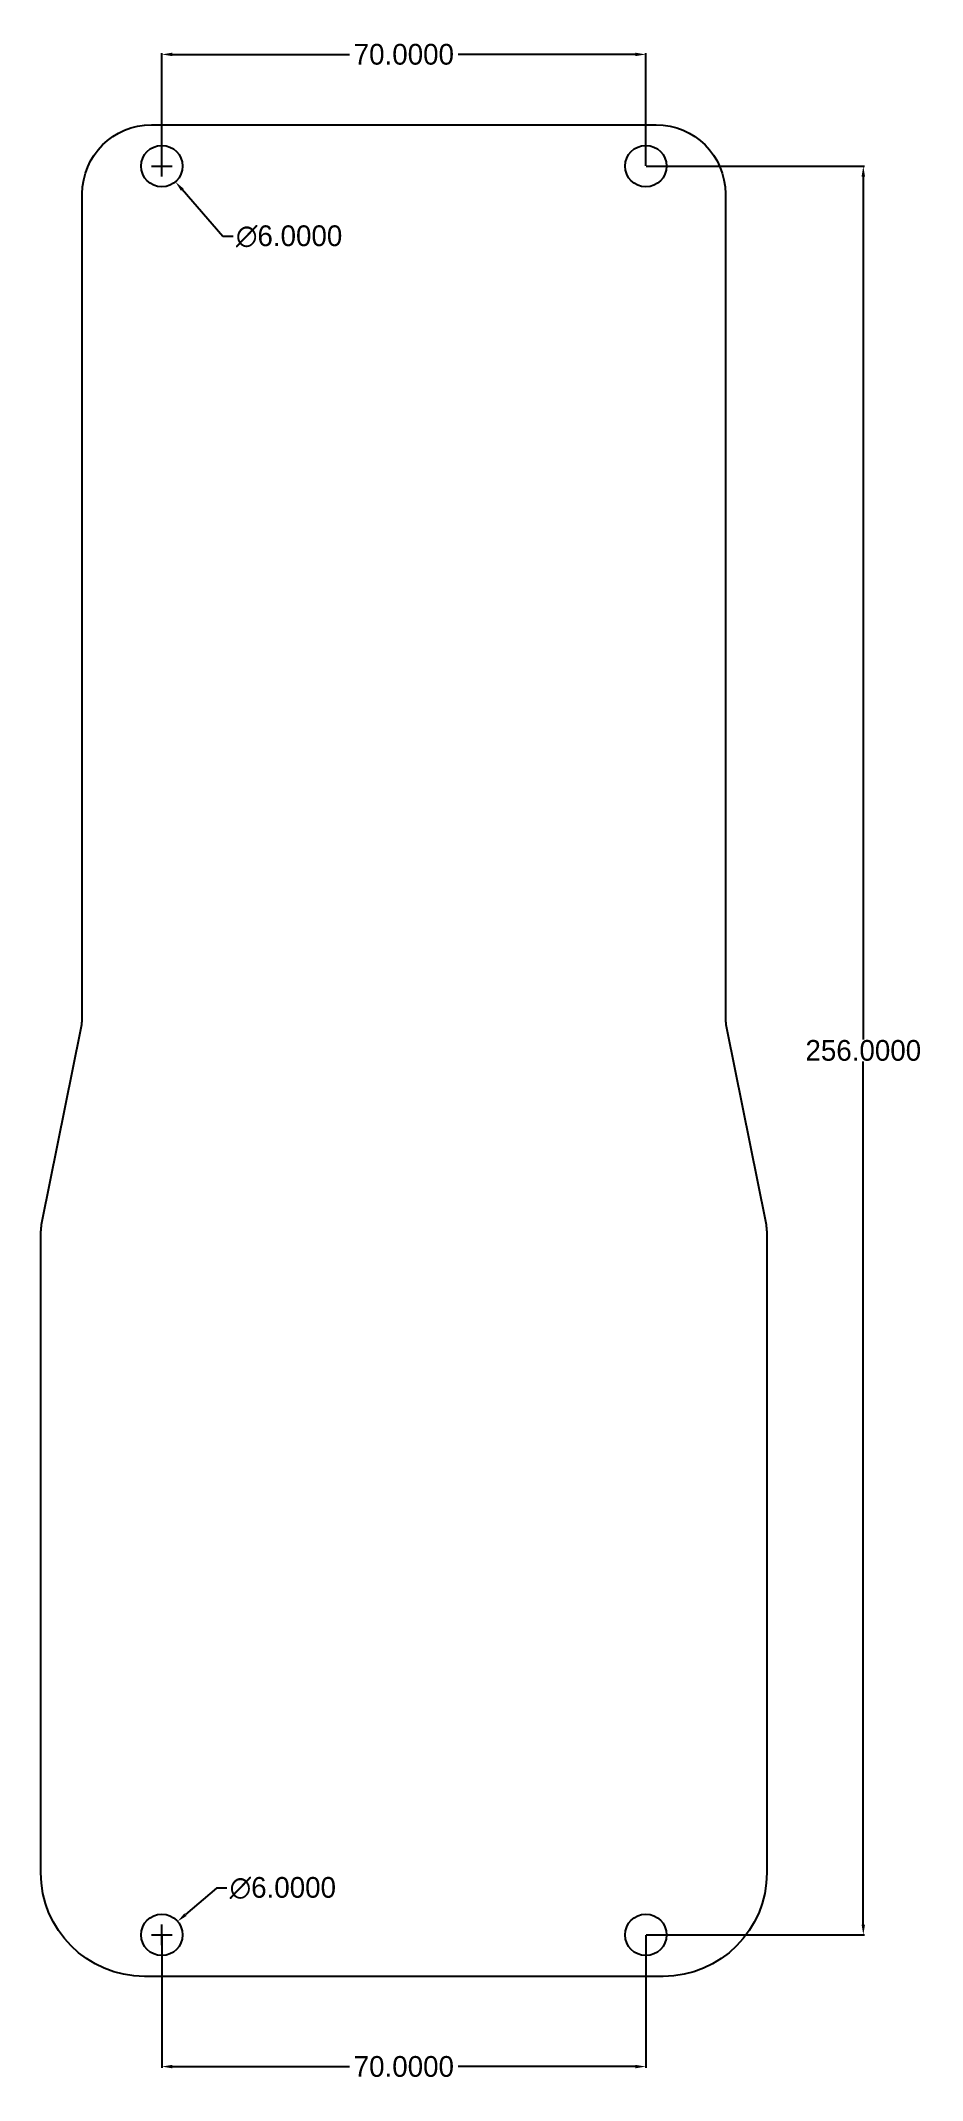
# Model space of a CAD drawing. Header units: millimetres. Extents: x -53 to 75, y -140 to 155.
import ezdxf

# ---------------------------------------------------------------- set-up
doc = ezdxf.new("R2010")
doc.units = ezdxf.units.MM
doc.dimstyles.get("Standard").update_dxf_attribs({"dimtxt": 3, "dimasz": 1.5, "dimexe": 0.18, "dimexo": 0.0625, "dimgap": 0.09, "dimtad": 0, "dimtih": 1, "dimtoh": 1, "dimdec": 4, "dimzin": 0, "dimdsep": 46, "dimtxsty": 'Standard', "dimcen": 1.5, "dimadec": 0, "dimazin": 0, "dimtfac": 1, "dimtdec": 4, "dimtofl": 0, "dimtmove": 0, "dimatfit": 3, "dimfxl": 1, "dimtolj": 1, "dimtzin": 0, "dimarcsym": 0})

# ---------------------------------------------------------------- blocks, each defined once
blk = doc.blocks.new('*D3')
at = {"color": 0, "lineweight": -2, "transparency": 16777216}
for p, q in [((-36.5, 137), (-33.5, 137)), ((-35, 135.5), (-35, 138.5)), ((-26.18, 126.83), (-32.05, 133.6)), ((-24.68, 126.83), (-26.18, 126.83))]:
    blk.add_line(p, q, dxfattribs=at)
at = {"color": 0, "transparency": 16777216}
blk.add_solid([(-31.86, 133.76), (-32.24, 133.44), (-33.03, 134.73)], dxfattribs=at)
at = {"layer": 'Defpoints', "color": 0, "transparency": 16777216}
for p in [(-36.97, 139.27), (-33.03, 134.73)]:
    blk.add_point(p, dxfattribs=at)
at = {"color": 0, "transparency": 16777216, "insert": (-16.59, 126.83), "char_height": 3, "attachment_point": 5}
blk.add_mtext('\\A1;∅6.0000', dxfattribs=at)
blk = doc.blocks.new('*D4')
at = {"color": 0, "lineweight": -2, "transparency": 16777216}
for p, q in [((-35, 137.06), (-35, 153.35)), ((-33.5, 153.17), (-7.84, 153.17)), ((33.5, 153.17), (7.84, 153.17)), ((35, 137.06), (35, 153.35))]:
    blk.add_line(p, q, dxfattribs=at)
at = {"color": 0, "transparency": 16777216}
for points in [[(-33.5, 153.42), (-33.5, 152.92), (-35, 153.17)], [(33.5, 153.42), (33.5, 152.92), (35, 153.17)]]:
    blk.add_solid(points, dxfattribs=at)
at = {"layer": 'Defpoints', "color": 0, "transparency": 16777216}
for p in [(35, 153.17), (-35, 137), (35, 137)]:
    blk.add_point(p, dxfattribs=at)
at = {"color": 0, "transparency": 16777216, "insert": (0, 153.17), "char_height": 3, "attachment_point": 5}
blk.add_mtext('\\A1;70.0000', dxfattribs=at)
blk = doc.blocks.new('*D5')
at = {"color": 0, "lineweight": -2, "transparency": 16777216}
for p, q in [((-27.09, -112.22), (-31.58, -116.07)), ((-25.59, -112.22), (-27.09, -112.22)), ((-35, -120.5), (-35, -117.5)), ((-36.5, -119), (-33.5, -119))]:
    blk.add_line(p, q, dxfattribs=at)
at = {"color": 0, "transparency": 16777216}
blk.add_solid([(-31.75, -115.88), (-31.42, -116.26), (-32.72, -117.05)], dxfattribs=at)
at = {"layer": 'Defpoints', "color": 0, "transparency": 16777216}
for p in [(-32.72, -117.05), (-37.28, -120.95)]:
    blk.add_point(p, dxfattribs=at)
at = {"color": 0, "transparency": 16777216, "insert": (-17.5, -112.22), "char_height": 3, "attachment_point": 5}
blk.add_mtext('\\A1;∅6.0000', dxfattribs=at)
blk = doc.blocks.new('*D6')
at = {"color": 0, "lineweight": -2, "transparency": 16777216}
for p, q in [((-35, -119.06), (-35, -138.24)), ((35, -119.06), (35, -138.24)), ((-33.5, -138.06), (-7.84, -138.06)), ((33.5, -138.06), (7.84, -138.06))]:
    blk.add_line(p, q, dxfattribs=at)
at = {"color": 0, "transparency": 16777216}
for points in [[(-33.5, -137.81), (-33.5, -138.31), (-35, -138.06)], [(33.5, -137.81), (33.5, -138.31), (35, -138.06)]]:
    blk.add_solid(points, dxfattribs=at)
at = {"layer": 'Defpoints', "color": 0, "transparency": 16777216}
for p in [(-35, -119), (35, -119), (35, -138.06)]:
    blk.add_point(p, dxfattribs=at)
at = {"color": 0, "transparency": 16777216, "insert": (0, -138.06), "char_height": 3, "attachment_point": 5}
blk.add_mtext('\\A1;70.0000', dxfattribs=at)
blk = doc.blocks.new('*D7')
at = {"color": 0, "lineweight": -2, "transparency": 16777216}
for p, q in [((35.06, 137), (66.63, 137)), ((66.45, 135.5), (66.45, 10.59)), ((66.45, -117.5), (66.45, 7.41)), ((35.06, -119), (66.63, -119))]:
    blk.add_line(p, q, dxfattribs=at)
at = {"color": 0, "transparency": 16777216}
for points in [[(66.2, 135.5), (66.7, 135.5), (66.45, 137)], [(66.2, -117.5), (66.7, -117.5), (66.45, -119)]]:
    blk.add_solid(points, dxfattribs=at)
at = {"layer": 'Defpoints', "color": 0, "transparency": 16777216}
for p in [(35, 137), (66.45, 137), (35, -119)]:
    blk.add_point(p, dxfattribs=at)
at = {"color": 0, "transparency": 16777216, "insert": (66.45, 9), "char_height": 3, "attachment_point": 5}
blk.add_mtext('\\A1;256.0000', dxfattribs=at)

msp = doc.modelspace()

# ---------------------------------------------------------------- linework, layer by layer
msp.add_lwpolyline([(-52.5, -110), (-52.5, -17.67777, -0.049913295), (-52.30168, -15.6961), (-46.69832, 12.01909, 0.049913295), (-46.5, 14.00076), (-46.5, 133, -0.414213562), (-36.5, 143), (36.5, 143, -0.414213562), (46.5, 133), (46.5, 14.00076, 0.049913295), (46.69832, 12.01909), (52.30168, -15.6961, -0.049913295), (52.5, -17.67777), (52.5, -110, -0.414213562), (37.5, -125), (-37.5, -125, -0.414213562)], format="xyb", close=True)
for centre in [(-35, 137), (35, 137), (-35, -119), (35, -119)]:
    msp.add_circle(centre, 3)

# ---------------------------------------------------------------- dimensions: what is measured, and where the dimension line sits
for base, p1, p2, picture, middle in [((35, 153.17455), (-35, 137), (35, 137), '*D4', (0, 153.17455)), ((35, -138.06352), (-35, -119), (35, -119), '*D6', (0, -138.06352))]:
    dim = msp.add_linear_dim(base=base, p1=p1, p2=p2, dimstyle='Standard')
    dim.commit()
    dim.dimension.update_dxf_attribs({"geometry": picture, "text_midpoint": middle})
for p1, p2, picture, middle in [((-36.96584, 139.26616), (-33.03416, 134.73384), '*D3', (-16.58655, 126.82858)), ((-37.27834, -120.95171), (-32.72166, -117.04829), '*D5', (-17.49895, -112.22312))]:
    dim = msp.add_diameter_dim_2p(p1=p1, p2=p2, dimstyle='Standard')
    dim.commit()
    dim.dimension.update_dxf_attribs({"geometry": picture, "text_midpoint": middle, "dimtype": 163})
dim = msp.add_linear_dim(base=(66.44554, 137), p1=(35, -119), p2=(35, 137), angle=90, dimstyle='Standard')
dim.commit()
dim.dimension.update_dxf_attribs({"geometry": '*D7', "text_midpoint": (66.44554, 9)})

doc.saveas('drawing.dxf')
